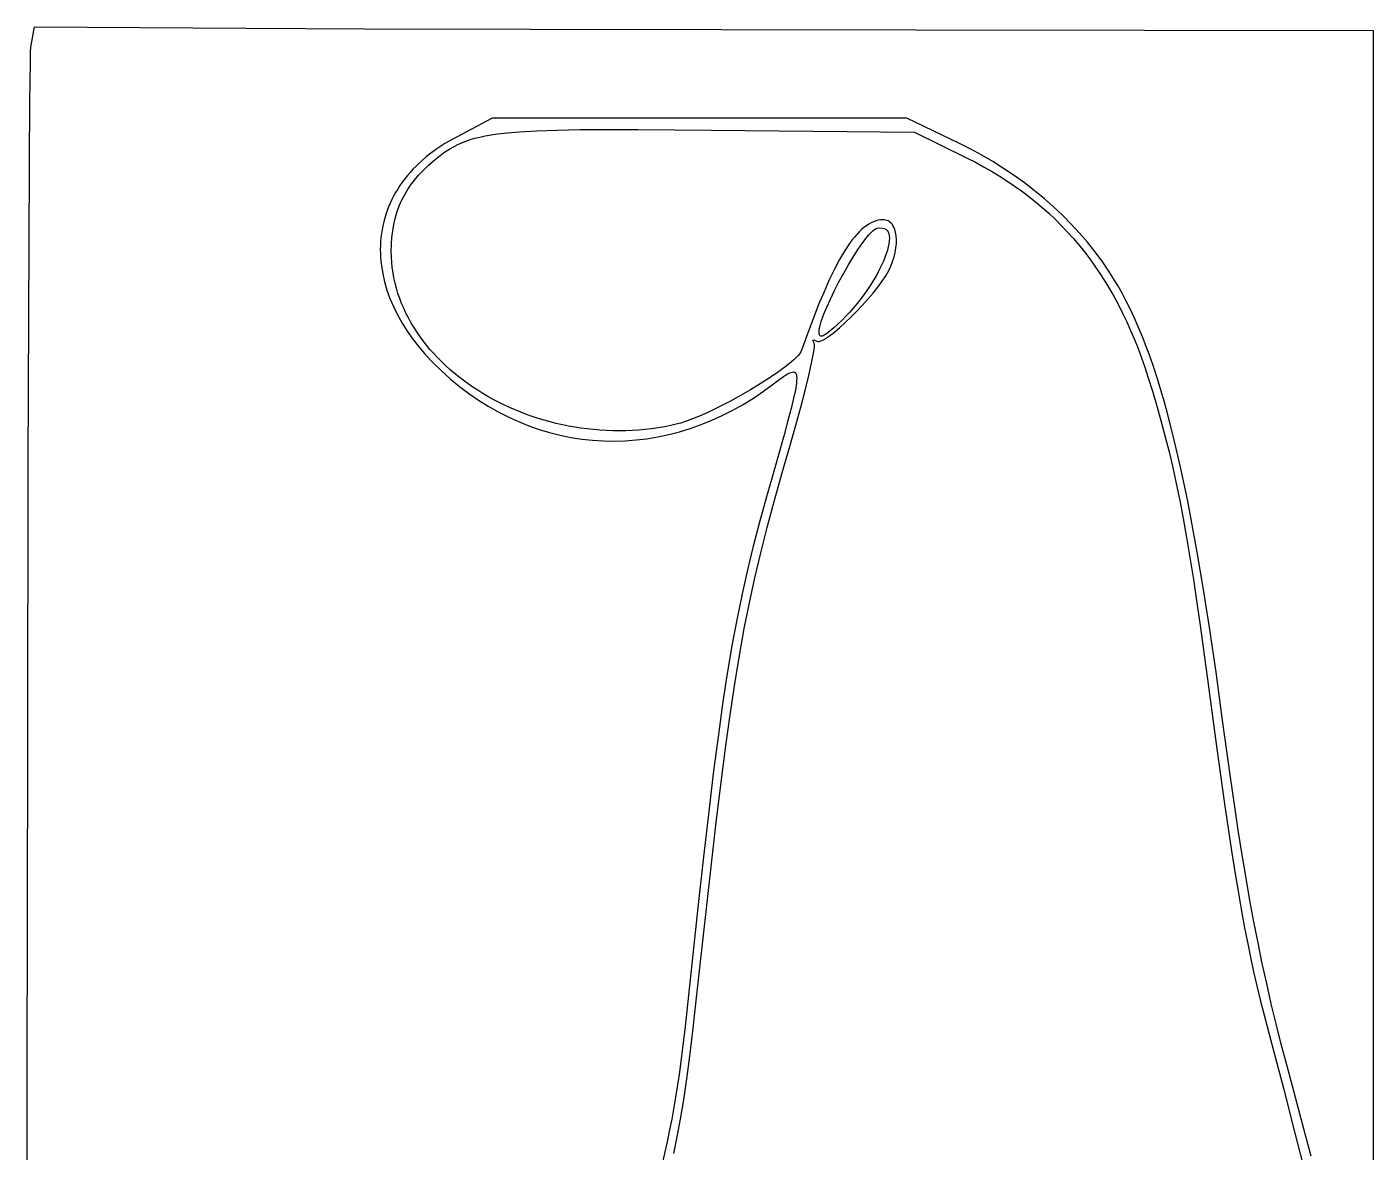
# Model space of a CAD drawing. Extents: x 27 to 7227, y -6929 to 395.
# Drawn here: x 5703 to 7227, y -1991 to -718 of the extents above; entities that cross this region are included whole.
import ezdxf

# ---------------------------------------------------------------- set-up
doc = ezdxf.new("R2010")
doc.units = 0

msp = doc.modelspace()

# ---------------------------------------------------------------- linework, layer by layer
at = {"layer": 'Layer 1'}
for p, q in [((5707.54, -740.96), (5711.50875, -717.9412)), ((5711.50875, -717.9412), (5951.22075, -719.5287)), ((5951.22075, -719.5287), (6085.17825, -720.11161)), ((6085.17825, -720.11161), (6272.7885, -720.620106)), ((6272.7885, -720.620106), (6489.122625, -720.979774)), ((6489.122625, -720.979774), (6709.25175, -721.1162)), ((6709.25175, -721.1162), (7226.77675, -721.90995)), ((7226.77675, -721.90995), (7226.77675, -1836.32995)), ((5706.963291, -758.009883), (5707.246995, -746.004139)), ((5707.246995, -746.004139), (5707.54, -740.96)), ((5706.423789, -802.005513), (5706.963291, -758.009883)), ((5705.921494, -871.145544), (5706.423789, -802.005513)), ((6229.8265, -821.129), (6190.9328, -841.7665)), ((6464.7765, -821.129), (6229.8265, -821.129)), ((6698.9325, -821.129), (6464.7765, -821.129)), ((6758.4637, -849.704), (6698.9325, -821.129)), ((6243.225013, -838.100488), (6251.477199, -837.279921)), ((6251.477199, -837.279921), (6260.375712, -836.563564)), ((6260.375712, -836.563564), (6280.287872, -835.423128)), ((6280.287872, -835.423128), (6303.313795, -834.638486)), ((6303.313795, -834.638486), (6329.805786, -834.168942)), ((6329.805786, -834.168942), (6360.116148, -833.973802)), ((6360.116148, -833.973802), (6394.597185, -834.012369)), ((6394.597185, -834.012369), (6477.4805, -834.62785)), ((6477.4805, -834.62785), (6707.6685, -837.0091)), ((6707.6685, -837.0091), (6767.1997, -866.3778)), ((6171.586224, -852.888684), (6167.122471, -855.88097)), ((6176.199242, -849.979095), (6171.586224, -852.888684)), ((6180.961417, -847.154203), (6176.199242, -849.979095)), ((6190.9328, -841.7665), (6180.961417, -847.154203)), ((6182.513677, -855.459352), (6186.562774, -853.156753)), ((6186.562774, -853.156753), (6190.77378, -851.01432)), ((6190.77378, -851.01432), (6195.190733, -849.026964)), ((6195.190733, -849.026964), (6199.857671, -847.189599)), ((6199.857671, -847.189599), (6204.818632, -845.497138)), ((6204.818632, -845.497138), (6210.117655, -843.944494)), ((6210.117655, -843.944494), (6215.798776, -842.526579)), ((6215.798776, -842.526579), (6221.906035, -841.238309)), ((6221.906035, -841.238309), (6228.483468, -840.074594)), ((6228.483468, -840.074594), (6235.575115, -839.03035)), ((6235.575115, -839.03035), (6243.225013, -838.100488)), ((6771.315367, -856.166115), (6758.4637, -849.704)), ((6154.627896, -865.334032), (6150.762295, -868.637126)), ((6158.643198, -862.105643), (6154.627896, -865.334032)), ((6162.808093, -858.953956), (6158.643198, -862.105643)), ((6167.122471, -855.88097), (6162.808093, -858.953956)), ((6163.1555, -869.55285), (6170.897461, -863.379001)), ((6170.897461, -863.379001), (6174.725058, -860.565389)), ((6174.725058, -860.565389), (6178.582451, -857.927201)), ((6178.582451, -857.927201), (6182.513677, -855.459352)), ((6767.1997, -866.3778), (6776.620273, -871.152222)), ((6783.960042, -863.041007), (6771.315367, -856.166115)), ((6796.376799, -870.313561), (6783.960042, -863.041007)), ((5705.456406, -963.628633), (5705.921494, -871.145544)), ((6136.799083, -882.556574), (6133.683623, -886.203213)), ((6140.064789, -878.974648), (6136.799083, -882.556574)), ((6143.480632, -875.459432), (6140.064789, -878.974648)), ((6147.046504, -872.012925), (6143.480632, -875.459432)), ((6146.380943, -885.872304), (6151.537604, -880.366214)), ((6150.762295, -868.637126), (6147.046504, -872.012925)), ((6151.537604, -880.366214), (6157.126798, -874.932209)), ((6157.126798, -874.932209), (6163.1555, -869.55285)), ((6776.620273, -871.152222), (6785.832862, -876.100468)), ((6785.832862, -876.100468), (6794.838777, -881.224283)), ((6794.838777, -881.224283), (6803.639325, -886.525412)), ((6808.544713, -877.968659), (6796.376799, -870.313561)), ((6820.442855, -885.991186), (6808.544713, -877.968659)), ((6125.239811, -897.511418), (6122.726426, -901.396921)), ((6127.903878, -893.682633), (6125.239811, -897.511418)), ((6130.718519, -889.912565), (6127.903878, -893.682633)), ((6133.683623, -886.203213), (6130.718519, -889.912565)), ((6133.436384, -902.9975), (6137.337308, -897.170507)), ((6137.337308, -897.170507), (6141.649836, -891.467922)), ((6141.649836, -891.467922), (6146.380943, -885.872304)), ((6803.639325, -886.525412), (6812.235815, -892.005597)), ((6812.235815, -892.005597), (6820.629554, -897.666585)), ((6832.050302, -894.366025), (6820.442855, -885.991186)), ((6820.629554, -897.666585), (6828.82185, -903.510118)), ((6843.346125, -903.07806), (6832.050302, -894.366025)), ((6116.091452, -913.373758), (6114.181885, -917.466152)), ((6118.152137, -909.330089), (6116.091452, -913.373758)), ((6120.363831, -905.337144), (6118.152137, -909.330089)), ((6122.726426, -901.396921), (6120.363831, -905.337144)), ((6126.841438, -915.094475), (6129.940086, -908.966343)), ((6129.940086, -908.966343), (6133.436384, -902.9975)), ((6828.82185, -903.510118), (6836.814013, -909.537942)), ((6836.814013, -909.537942), (6844.607349, -915.7518)), ((6854.3094, -912.112175), (6843.346125, -903.07806)), ((6864.9192, -921.453253), (6854.3094, -912.112175)), ((6110.81654, -925.78912), (6109.360981, -930.015698)), ((6112.423545, -921.605272), (6110.81654, -925.78912)), ((6114.181885, -917.466152), (6112.423545, -921.605272)), ((6119.861631, -934.609017), (6121.809187, -927.898371)), ((6121.809187, -927.898371), (6124.133463, -921.399338)), ((6124.133463, -921.399338), (6126.841438, -915.094475)), ((6844.607349, -915.7518), (6852.203167, -922.153437)), ((6852.203167, -922.153437), (6859.602775, -928.744597)), ((6859.602775, -928.744597), (6866.807481, -935.527024)), ((6875.154598, -931.086178), (6864.9192, -921.453253)), ((6105.904061, -942.931827), (6105.055371, -947.30934)), ((6106.904632, -938.58905), (6105.904061, -942.931827)), ((6108.056975, -934.283008), (6106.904632, -938.58905)), ((6109.360981, -930.015698), (6108.056975, -934.283008)), ((6117.068778, -948.734907), (6118.28382, -941.548716)), ((6118.28382, -941.548716), (6119.861631, -934.609017)), ((6653.219714, -942.847621), (6650.530659, -944.897273)), ((6655.902228, -941.078328), (6653.219714, -942.847621)), ((6658.579801, -939.587215), (6655.902228, -941.078328)), ((6661.254031, -938.372102), (6658.579801, -939.587215)), ((6663.926517, -937.430809), (6661.254031, -938.372102)), ((6666.598858, -936.761156), (6663.926517, -937.430809)), ((6669.272653, -936.360963), (6666.598858, -936.761156)), ((6671.9495, -936.22805), (6669.272653, -936.360963)), ((6673.544655, -936.313171), (6671.9495, -936.22805)), ((6675.055512, -936.564851), (6673.544655, -936.313171)), ((6676.481491, -936.977567), (6675.055512, -936.564851)), ((6677.82201, -937.545797), (6676.481491, -936.977567)), ((6679.076487, -938.264017), (6677.82201, -937.545797)), ((6680.244343, -939.126706), (6679.076487, -938.264017)), ((6681.324994, -940.128339), (6680.244343, -939.126706)), ((6682.317859, -941.263394), (6681.324994, -940.128339)), ((6684.037909, -943.911678), (6682.317859, -941.263394)), ((6685.399842, -947.027375), (6684.037909, -943.911678)), ((6866.807481, -935.527024), (6873.818594, -942.502462)), ((6873.818594, -942.502462), (6880.637421, -949.672656)), ((6884.99467, -940.995833), (6875.154598, -931.086178)), ((6894.418488, -951.167103), (6884.99467, -940.995833)), ((6103.814069, -956.160581), (6103.421675, -960.630313)), ((6104.358671, -951.719591), (6103.814069, -956.160581)), ((6105.055371, -947.30934), (6104.358671, -951.719591)), ((6115.699094, -963.916534), (6116.209528, -956.185033)), ((6116.209528, -956.185033), (6117.068778, -948.734907)), ((6636.931328, -959.42724), (6634.169458, -963.204834)), ((6639.677064, -955.943086), (6636.931328, -959.42724)), ((6642.408267, -952.750193), (6639.677064, -955.943086)), ((6645.126535, -949.846379), (6642.408267, -952.750193)), ((6647.833466, -947.229466), (6645.126535, -949.846379)), ((6650.530659, -944.897273), (6647.833466, -947.229466)), ((6649.381387, -961.8595), (6654.273909, -955.496545)), ((6654.273909, -955.496545), (6656.549758, -952.825866)), ((6656.549758, -952.825866), (6658.690877, -950.534672)), ((6658.690877, -950.534672), (6660.681422, -948.652175)), ((6660.681422, -948.652175), (6662.505553, -947.207588)), ((6662.505553, -947.207588), (6664.147426, -946.230125)), ((6664.147426, -946.230125), (6665.5912, -945.749)), ((6665.5912, -945.749), (6668.52731, -945.387491)), ((6668.52731, -945.387491), (6671.090477, -945.480024)), ((6671.090477, -945.480024), (6673.289131, -946.006252)), ((6673.289131, -946.006252), (6675.131703, -946.945827)), ((6675.131703, -946.945827), (6676.626621, -948.278402)), ((6676.626621, -948.278402), (6677.782316, -949.983629)), ((6677.782316, -949.983629), (6678.607218, -952.04116)), ((6678.607218, -952.04116), (6679.109755, -954.430648)), ((6679.109755, -954.430648), (6679.298358, -957.131747)), ((6679.298358, -957.131747), (6679.181456, -960.124107)), ((6686.399006, -950.566302), (6685.399842, -947.027375)), ((6687.03075, -954.484275), (6686.399006, -950.566302)), ((6687.290424, -958.737112), (6687.03075, -954.484275)), ((6687.173377, -963.280628), (6687.290424, -958.737112)), ((6880.637421, -949.672656), (6887.26527, -957.03935)), ((6887.26527, -957.03935), (6893.70345, -964.604288)), ((6903.405126, -961.584871), (6894.418488, -951.167103)), ((5704.637852, -1211.418608), (5705.456406, -963.628633)), ((6103.181598, -965.126786), (6103.093946, -969.648004)), ((6103.093946, -969.648004), (6103.158829, -974.191968)), ((6103.158829, -974.191968), (6103.376355, -978.756679)), ((6103.421675, -960.630313), (6103.181598, -965.126786)), ((6115.5305, -971.94685), (6115.699094, -963.916534)), ((6115.653058, -978.064061), (6115.5305, -971.94685)), ((6628.590925, -971.649063), (6622.928676, -981.293213)), ((6634.169458, -963.204834), (6628.590925, -971.649063)), ((6638.676624, -977.853828), (6644.140046, -969.38983)), ((6644.140046, -969.38983), (6649.381387, -961.8595)), ((6675.827397, -974.599219), (6674.309418, -978.742677)), ((6677.08202, -970.645285), (6675.827397, -974.599219)), ((6678.064857, -966.901224), (6677.08202, -970.645285)), ((6678.767479, -963.387382), (6678.064857, -966.901224)), ((6679.181456, -960.124107), (6678.767479, -963.387382)), ((6684.5154, -978.213426), (6685.790516, -973.062969)), ((6685.790516, -973.062969), (6686.674958, -968.070642)), ((6686.674958, -968.070642), (6687.173377, -963.280628)), ((6893.70345, -964.604288), (6899.953269, -972.369214)), ((6899.953269, -972.369214), (6906.016034, -980.335873)), ((6911.933658, -972.234021), (6903.405126, -961.584871)), ((6919.983158, -983.099436), (6911.933658, -972.234021)), ((6103.376355, -978.756679), (6103.746634, -983.340139)), ((6103.746634, -983.340139), (6104.269774, -987.940349)), ((6104.269774, -987.940349), (6105.775075, -997.183028)), ((6116.01797, -984.135745), (6115.653058, -978.064061)), ((6116.621095, -990.159395), (6116.01797, -984.135745)), ((6117.458289, -996.132504), (6116.621095, -990.159395)), ((6622.928676, -981.293213), (6617.16992, -992.154725)), ((6627.590481, -996.648), (6633.117856, -987.017787)), ((6633.117856, -987.017787), (6638.676624, -977.853828)), ((6670.517111, -987.516777), (6668.259642, -992.106724)), ((6672.536512, -983.055313), (6670.517111, -987.516777)), ((6674.309418, -978.742677), (6672.536512, -983.055313)), ((6678.2995, -994.17175), (6680.774543, -988.812)), ((6680.774543, -988.812), (6682.844959, -983.477831)), ((6682.844959, -983.477831), (6684.5154, -978.213426)), ((6906.016034, -980.335873), (6911.893054, -988.506009)), ((6911.893054, -988.506009), (6917.585637, -996.881365)), ((6927.5327, -994.166), (6919.983158, -983.099436)), ((6105.775075, -997.183028), (6107.89313, -1006.468729)), ((6118.525412, -1002.052564), (6117.458289, -996.132504)), ((6119.81832, -1007.917068), (6118.525412, -1002.052564)), ((6611.301867, -1004.251039), (6605.311728, -1017.599595)), ((6617.16992, -992.154725), (6611.301867, -1004.251039)), ((6622.221235, -1006.51076), (6627.590481, -996.648)), ((6663.064222, -1001.590675), (6660.143131, -1006.443983)), ((6665.772536, -996.804806), (6663.064222, -1001.590675)), ((6668.259642, -992.106724), (6665.772536, -996.804806)), ((6671.076685, -1005.786531), (6675.13167, -999.702412)), ((6675.13167, -999.702412), (6678.2995, -994.17175)), ((6917.585637, -996.881365), (6923.095092, -1005.463688)), ((6923.095092, -1005.463688), (6928.422725, -1014.25472)), ((6932.681995, -1002.210346), (6927.5327, -994.166)), ((6937.714725, -1010.579233), (6932.681995, -1002.210346)), ((6107.89313, -1006.468729), (6110.62481, -1015.781463)), ((6110.62481, -1015.781463), (6113.970988, -1025.105245)), ((6121.332871, -1013.72351), (6119.81832, -1007.917068)), ((6123.064924, -1019.469382), (6121.332871, -1013.72351)), ((6125.010336, -1025.152177), (6123.064924, -1019.469382)), ((6605.311728, -1017.599595), (6599.186712, -1032.217834)), ((6612.464075, -1025.999092), (6617.136854, -1016.372359)), ((6617.136854, -1016.372359), (6622.221235, -1006.51076)), ((6653.696335, -1016.271528), (6650.187489, -1021.20507)), ((6657.017692, -1011.344383), (6653.696335, -1016.271528)), ((6654.949181, -1026.01087), (6660.849402, -1019.075635)), ((6660.143131, -1006.443983), (6657.017692, -1011.344383)), ((6660.849402, -1019.075635), (6666.270583, -1012.28923)), ((6666.270583, -1012.28923), (6671.076685, -1005.786531)), ((6928.422725, -1014.25472), (6933.569846, -1023.256205)), ((6942.635249, -1019.290248), (6937.714725, -1010.579233)), ((6947.447929, -1028.360977), (6942.635249, -1019.290248)), ((6113.970988, -1025.105245), (6117.932534, -1034.424086)), ((6117.932534, -1034.424086), (6122.510322, -1043.722)), ((6127.164964, -1030.769388), (6125.010336, -1025.152177)), ((6129.524668, -1036.318507), (6127.164964, -1030.769388)), ((6599.186712, -1032.217834), (6592.914029, -1048.123196)), ((6604.860271, -1043.613127), (6608.329635, -1035.15725)), ((6608.329635, -1035.15725), (6612.464075, -1025.999092)), ((6638.620317, -1035.840604), (6634.445814, -1040.596259)), ((6642.64105, -1031.009955), (6638.620317, -1035.840604)), ((6642.25577, -1039.788325), (6648.705958, -1032.960058)), ((6646.499584, -1026.124662), (6642.64105, -1031.009955)), ((6650.187489, -1021.20507), (6646.499584, -1026.124662)), ((6648.705958, -1032.960058), (6654.949181, -1026.01087)), ((6933.569846, -1023.256205), (6938.537763, -1032.469889)), ((6938.537763, -1032.469889), (6943.327782, -1041.897515)), ((6952.157123, -1037.809005), (6947.447929, -1028.360977)), ((6122.510322, -1043.722), (6127.705221, -1052.982999)), ((6132.085303, -1041.797029), (6129.524668, -1036.318507)), ((6134.84273, -1047.202444), (6132.085303, -1041.797029)), ((6137.792804, -1052.532248), (6134.84273, -1047.202444)), ((6592.914029, -1048.123196), (6586.480888, -1065.333121)), ((6601.180478, -1054.468931), (6602.182719, -1051.133016)), ((6602.182719, -1051.133016), (6604.860271, -1043.613127)), ((6625.669218, -1049.8012), (6621.083985, -1054.209792)), ((6630.125971, -1045.256574), (6625.669218, -1049.8012)), ((6629.278655, -1052.54259), (6635.734656, -1046.360794)), ((6634.445814, -1040.596259), (6630.125971, -1045.256574)), ((6635.734656, -1046.360794), (6642.25577, -1039.788325)), ((6943.327782, -1041.897515), (6947.941214, -1051.540828)), ((6956.767194, -1047.651919), (6952.157123, -1037.809005)), ((6961.2825, -1057.907305), (6956.767194, -1047.651919)), ((6127.705221, -1052.982999), (6133.518105, -1062.191096)), ((6133.518105, -1062.191096), (6139.949845, -1071.330304)), ((6140.931384, -1057.783931), (6137.792804, -1052.532248)), ((6144.254328, -1062.954988), (6140.931384, -1057.783931)), ((6147.757494, -1068.04291), (6144.254328, -1062.954988)), ((6586.480888, -1065.333121), (6579.8745, -1083.86505)), ((6599.71, -1062.43), (6599.928277, -1060.146636)), ((6599.71, -1062.43075), (6599.71, -1062.43)), ((6599.905335, -1065.222828), (6599.71, -1062.43075)), ((6600.159968, -1066.259005), (6599.905335, -1065.222828)), ((6599.928277, -1060.146636), (6600.423717, -1057.483209)), ((6600.528547, -1067.056824), (6600.159968, -1066.259005)), ((6600.423717, -1057.483209), (6601.180478, -1054.468931)), ((6608.416403, -1064.998035), (6605.523564, -1066.903345)), ((6612.016178, -1062.181153), (6608.416403, -1064.998035)), ((6611.661707, -1067.39518), (6617.106142, -1063.194659)), ((6616.3787, -1058.462), (6612.016178, -1062.181153)), ((6621.083985, -1054.209792), (6616.3787, -1058.462)), ((6617.106142, -1063.194659), (6623.023804, -1058.198836)), ((6623.023804, -1058.198836), (6629.278655, -1052.54259)), ((6947.941214, -1051.540828), (6952.379365, -1061.401571)), ((6952.379365, -1061.401571), (6956.643544, -1071.48149)), ((6965.707403, -1068.59275), (6961.2825, -1057.907305)), ((6139.949845, -1071.330304), (6147.001313, -1080.384635)), ((6147.001313, -1080.384635), (6154.67338, -1089.338103)), ((6151.436739, -1073.045192), (6147.757494, -1068.04291)), ((6155.287921, -1077.959325), (6151.436739, -1073.045192)), ((6159.306898, -1082.782803), (6155.287921, -1077.959325)), ((6592.864405, -1072.802609), (6593.070594, -1072.356125)), ((6592.983777, -1073.54675), (6592.864405, -1072.802609)), ((6594.162, -1075.928), (6592.983777, -1073.54675)), ((6593.070594, -1072.356125), (6593.611646, -1072.207297)), ((6593.611646, -1072.207297), (6594.496863, -1072.356125)), ((6594.052142, -1082.91662), (6594.40231, -1079.56971)), ((6594.443193, -1077.220404), (6594.162, -1075.928)), ((6594.40231, -1079.56971), (6594.443193, -1077.220404)), ((6594.496863, -1072.356125), (6597.337, -1073.54675)), ((6597.337, -1073.54675), (6598.296898, -1073.886748)), ((6598.296898, -1073.886748), (6599.528145, -1073.876187)), ((6599.528145, -1073.876187), (6601.013738, -1073.531924)), ((6601.018048, -1067.617449), (6600.528547, -1067.056824)), ((6601.013738, -1073.531924), (6602.73667, -1072.87082)), ((6601.635448, -1067.942042), (6601.018048, -1067.617449)), ((6602.387723, -1068.031765), (6601.635448, -1067.942042)), ((6603.28185, -1067.887781), (6602.387723, -1068.031765)), ((6602.73667, -1072.87082), (6604.679938, -1071.909734)), ((6604.324805, -1067.511254), (6603.28185, -1067.887781)), ((6605.523564, -1066.903345), (6604.324805, -1067.511254)), ((6604.679938, -1071.909734), (6606.826537, -1070.665526)), ((6606.826537, -1070.665526), (6611.661707, -1067.39518)), ((6956.643544, -1071.48149), (6960.735059, -1081.782328)), ((6960.735059, -1081.782328), (6964.655218, -1092.305829)), ((6970.046262, -1079.725839), (6965.707403, -1068.59275)), ((6974.303439, -1091.324159), (6970.046262, -1079.725839)), ((6154.67338, -1089.338103), (6162.966918, -1098.174721)), ((6163.489528, -1087.513118), (6159.306898, -1082.782803)), ((6167.831668, -1092.147764), (6163.489528, -1087.513118)), ((6172.329177, -1096.684233), (6167.831668, -1092.147764)), ((6176.977912, -1101.120018), (6172.329177, -1096.684233)), ((6571.205697, -1094.572249), (6568.178701, -1097.224704)), ((6573.837659, -1092.069203), (6571.205697, -1094.572249)), ((6576.047553, -1089.731263), (6573.837659, -1092.069203)), ((6577.808347, -1087.574126), (6576.047553, -1089.731263)), ((6579.093007, -1085.61349), (6577.808347, -1087.574126)), ((6579.8745, -1083.86505), (6579.093007, -1085.61349)), ((6591.273826, -1098.349997), (6593.405478, -1087.201836)), ((6593.405478, -1087.201836), (6594.052142, -1082.91662)), ((6964.655218, -1092.305829), (6968.405329, -1103.053739)), ((6978.483292, -1103.405296), (6974.303439, -1091.324159)), ((6162.966918, -1098.174721), (6171.8828, -1106.8785)), ((6171.8828, -1106.8785), (6182.119602, -1116.049961)), ((6181.773731, -1105.452612), (6176.977912, -1101.120018)), ((6186.712492, -1109.679508), (6181.773731, -1105.452612)), ((6191.790053, -1113.798199), (6186.712492, -1109.679508)), ((6552.661037, -1109.014689), (6543.234863, -1115.398025)), ((6561.047738, -1102.915058), (6552.661037, -1109.014689)), ((6559.582116, -1113.457895), (6564.087849, -1110.609234)), ((6568.178701, -1097.224704), (6561.047738, -1102.915058)), ((6564.087849, -1110.609234), (6566.034992, -1109.590402)), ((6566.034992, -1109.590402), (6567.778515, -1108.862831)), ((6567.778515, -1108.862831), (6569.318561, -1108.442219)), ((6569.318561, -1108.442219), (6570.655277, -1108.344261)), ((6570.655277, -1108.344261), (6571.788808, -1108.584654)), ((6571.788808, -1108.584654), (6572.719299, -1109.179095)), ((6572.719299, -1109.179095), (6573.446895, -1110.143281)), ((6573.446895, -1110.143281), (6573.971741, -1111.492909)), ((6573.971741, -1111.492909), (6574.293984, -1113.243675)), ((6588.109675, -1112.539813), (6591.273826, -1098.349997)), ((6968.405329, -1103.053739), (6971.9867, -1114.0278)), ((6982.590182, -1115.986836), (6978.483292, -1103.405296)), ((6182.119602, -1116.049961), (6192.580953, -1124.663027)), ((6197.002271, -1117.806177), (6191.790053, -1113.798199)), ((6192.580953, -1124.663027), (6203.254208, -1132.717405)), ((6202.345005, -1121.700936), (6197.002271, -1117.806177)), ((6207.814111, -1125.479969), (6202.345005, -1121.700936)), ((6213.405449, -1129.140767), (6207.814111, -1125.479969)), ((6532.985481, -1121.939491), (6522.129156, -1128.513513)), ((6543.234863, -1115.398025), (6532.985481, -1121.939491)), ((6536.802601, -1130.233622), (6548.1208, -1121.9597)), ((6548.1208, -1121.9597), (6554.260154, -1117.283242)), ((6554.260154, -1117.283242), (6559.582116, -1113.457895)), ((6574.046543, -1121.059767), (6572.871227, -1128.563958)), ((6574.33124, -1118.011407), (6574.046543, -1121.059767)), ((6574.293984, -1113.243675), (6574.413769, -1115.411275)), ((6574.413769, -1115.411275), (6574.33124, -1118.011407)), ((6584.015346, -1129.296901), (6588.109675, -1112.539813)), ((6971.9867, -1114.0278), (6977.322816, -1131.222088)), ((6986.628471, -1129.086365), (6982.590182, -1115.986836)), ((6203.254208, -1132.717405), (6214.126724, -1140.212807)), ((6219.114875, -1132.680825), (6213.405449, -1129.140767)), ((6214.126724, -1140.212807), (6225.185856, -1147.148941)), ((6224.938248, -1136.097635), (6219.114875, -1132.680825)), ((6230.871425, -1139.388689), (6224.938248, -1136.097635)), ((6236.910264, -1142.551482), (6230.871425, -1139.388689)), ((6243.050623, -1145.583505), (6236.910264, -1142.551482)), ((6499.460743, -1141.25693), (6488.081185, -1147.175178)), ((6510.882155, -1134.994517), (6499.460743, -1141.25693)), ((6522.129156, -1128.513513), (6510.882155, -1134.994517)), ((6513.714502, -1145.080418), (6525.32962, -1137.940431)), ((6525.32962, -1137.940431), (6536.802601, -1130.233622)), ((6570.888984, -1138.049421), (6568.100976, -1149.641731)), ((6572.871227, -1128.563958), (6570.888984, -1138.049421)), ((6579.093159, -1148.146883), (6584.015346, -1129.296901)), ((6977.322816, -1131.222088), (6982.342669, -1148.109415)), ((6990.602517, -1142.72147), (6986.628471, -1129.086365)), ((6994.516682, -1156.909736), (6990.602517, -1142.72147)), ((6225.185856, -1147.148941), (6236.418959, -1153.525517)), ((6236.418959, -1153.525517), (6247.81339, -1159.342244)), ((6249.28836, -1148.482251), (6243.050623, -1145.583505)), ((6255.619333, -1151.245214), (6249.28836, -1148.482251)), ((6262.039399, -1153.869886), (6255.619333, -1151.245214)), ((6268.544416, -1156.35376), (6262.039399, -1153.869886)), ((6275.130242, -1158.694329), (6268.544416, -1156.35376)), ((6466.312693, -1157.476881), (6456.356291, -1161.60919)), ((6476.959746, -1152.623686), (6466.312693, -1157.476881)), ((6488.081185, -1147.175178), (6476.959746, -1152.623686)), ((6478.14277, -1163.102354), (6490.108433, -1157.661089)), ((6490.108433, -1157.661089), (6501.969892, -1151.653874)), ((6501.969892, -1151.653874), (6513.714502, -1145.080418)), ((6568.100976, -1149.641731), (6564.508366, -1163.466461)), ((6573.445437, -1168.615376), (6579.093159, -1148.146883)), ((6982.342669, -1148.109415), (6987.083467, -1164.885118)), ((6998.375325, -1171.66875), (6994.516682, -1156.909736)), ((6247.81339, -1159.342244), (6259.356503, -1164.598831)), ((6259.356503, -1164.598831), (6271.035655, -1169.294989)), ((6271.035655, -1169.294989), (6282.838202, -1173.430426)), ((6281.792735, -1160.889086), (6275.130242, -1158.694329)), ((6288.527753, -1162.935524), (6281.792735, -1160.889086)), ((6295.331153, -1164.831136), (6288.527753, -1162.935524)), ((6302.198793, -1166.573414), (6295.331153, -1164.831136)), ((6309.126532, -1168.159851), (6302.198793, -1166.573414)), ((6316.110226, -1169.58794), (6309.126532, -1168.159851)), ((6323.145734, -1170.855175), (6316.110226, -1169.58794)), ((6330.228914, -1171.959048), (6323.145734, -1170.855175)), ((6337.355623, -1172.897051), (6330.228914, -1171.959048)), ((6344.521719, -1173.666678), (6337.355623, -1172.897051)), ((6410.105543, -1172.602716), (6402.771361, -1173.461296)), ((6417.43769, -1171.550688), (6410.105543, -1172.602716)), ((6424.76366, -1170.302706), (6417.43769, -1171.550688)), ((6432.07931, -1168.856263), (6424.76366, -1170.302706)), ((6439.3805, -1167.20885), (6432.07931, -1168.856263)), ((6443.189738, -1166.181296), (6439.3805, -1167.20885)), ((6441.747, -1176.03335), (6453.949409, -1172.288194)), ((6447.306804, -1164.895037), (6443.189738, -1166.181296)), ((6456.356291, -1161.60919), (6447.306804, -1164.895037)), ((6453.949409, -1172.288194), (6466.085547, -1167.977958)), ((6466.085547, -1167.977958), (6478.14277, -1163.102354)), ((6564.508366, -1163.466461), (6560.112316, -1179.649183)), ((6567.1745, -1190.228), (6573.445437, -1168.615376)), ((6987.083467, -1164.885118), (6991.582417, -1181.744533)), ((7002.182807, -1187.016098), (6998.375325, -1171.66875)), ((6282.838202, -1173.430426), (6294.751498, -1177.004853)), ((6294.751498, -1177.004853), (6306.7629, -1180.017977)), ((6306.7629, -1180.017977), (6318.859763, -1182.46951)), ((6318.859763, -1182.46951), (6331.029442, -1184.35916)), ((6331.029442, -1184.35916), (6343.259295, -1185.686637)), ((6343.259295, -1185.686637), (6355.536675, -1186.45165)), ((6351.72306, -1174.265422), (6344.521719, -1173.666678)), ((6358.955504, -1174.690775), (6351.72306, -1174.265422)), ((6355.536675, -1186.45165), (6367.848939, -1186.653909)), ((6366.214908, -1174.940231), (6358.955504, -1174.690775)), ((6373.49713, -1175.011282), (6366.214908, -1174.940231)), ((6367.848939, -1186.653909), (6380.183443, -1186.293123)), ((6380.798029, -1174.901421), (6373.49713, -1175.011282)), ((6380.183443, -1186.293123), (6392.527542, -1185.369001)), ((6388.113462, -1174.608141), (6380.798029, -1174.901421)), ((6395.439287, -1174.128935), (6388.113462, -1174.608141)), ((6392.527542, -1185.369001), (6404.868591, -1183.881254)), ((6402.771361, -1173.461296), (6395.439287, -1174.128935)), ((6404.868591, -1183.881254), (6417.193947, -1181.82959)), ((6417.193947, -1181.82959), (6429.490965, -1179.213719)), ((6429.490965, -1179.213719), (6441.747, -1176.03335)), ((6560.112316, -1179.649183), (6548.91455, -1219.5909)), ((6991.582417, -1181.744533), (6995.876727, -1198.882998)), ((7005.943488, -1202.969366), (7002.182807, -1187.016098)), ((6557.539341, -1223.625057), (6567.1745, -1190.228)), ((6995.876727, -1198.882998), (7000.003603, -1216.49585)), ((7009.661729, -1219.546141), (7005.943488, -1202.969366)), ((5703.968125, -1530.964687), (5704.637852, -1211.418608)), ((7000.003603, -1216.49585), (7004.000254, -1234.778426)), ((6548.91455, -1219.5909), (6540.265474, -1249.873512)), ((6548.806464, -1254.850176), (6557.539341, -1223.625057)), ((7013.341889, -1236.764008), (7009.661729, -1219.546141)), ((7004.000254, -1234.778426), (7007.903888, -1253.926063)), ((7016.98833, -1254.640554), (7013.341889, -1236.764008)), ((6540.265474, -1249.873512), (6532.407045, -1278.346953)), ((6540.873548, -1284.484714), (6548.806464, -1254.850176)), ((7007.903888, -1253.926063), (7011.75171, -1274.134097)), ((7020.605411, -1273.193364), (7016.98833, -1254.640554)), ((6532.407045, -1278.346953), (6525.236946, -1305.657691)), ((7011.75171, -1274.134097), (7015.580929, -1295.597867)), ((7027.768934, -1312.398125), (7020.605411, -1273.193364)), ((6533.638273, -1313.110031), (6540.873548, -1284.484714)), ((6525.236946, -1305.657691), (6518.652856, -1332.452197)), ((7015.580929, -1295.597867), (7019.428753, -1318.51271)), ((6526.99832, -1341.307485), (6533.638273, -1313.110031)), ((7019.428753, -1318.51271), (7023.332389, -1343.073961)), ((7034.867343, -1354.518979), (7027.768934, -1312.398125)), ((6518.652856, -1332.452197), (6512.552458, -1359.376939)), ((6520.851368, -1369.658434), (6526.99832, -1341.307485)), ((7023.332389, -1343.073961), (7027.329044, -1369.476959)), ((7041.935518, -1399.696617), (7034.867343, -1354.518979)), ((6512.552458, -1359.376939), (6506.833433, -1387.078386)), ((6515.095097, -1398.744236), (6520.851368, -1369.658434)), ((7027.329044, -1369.476959), (7031.455926, -1397.91704)), ((6506.833433, -1387.078386), (6501.393461, -1416.203009)), ((6509.627188, -1429.14625), (6515.095097, -1398.744236)), ((7031.455926, -1397.91704), (7040.2492, -1461.6898)), ((7049.008343, -1448.071728), (7041.935518, -1399.696617)), ((6501.393461, -1416.203009), (6496.130225, -1447.397275)), ((6504.345319, -1461.445834), (6509.627188, -1429.14625)), ((6496.130225, -1447.397275), (6490.941405, -1481.307655)), ((6499.147171, -1496.224348), (6504.345319, -1461.445834)), ((7040.2492, -1461.6898), (7050.040836, -1534.888577)), ((7056.1207, -1499.785), (7049.008343, -1448.071728)), ((6490.941405, -1481.307655), (6485.724683, -1518.580617)), ((6493.930424, -1534.063148), (6499.147171, -1496.224348)), ((7065.358894, -1567.046021), (7056.1207, -1499.785)), ((6485.724683, -1518.580617), (6480.377739, -1559.862631)), ((5703.447227, -1907.856118), (5703.968125, -1530.964687)), ((6488.592758, -1575.543594), (6493.930424, -1534.063148)), ((7050.040836, -1534.888577), (7058.753475, -1597.222831)), ((6480.377739, -1559.862631), (6474.798256, -1605.800166)), ((7069.816953, -1597.826713), (7065.358894, -1567.046021)), ((6483.031852, -1621.247043), (6488.592758, -1575.543594)), ((7058.753475, -1597.222831), (7066.647564, -1650.329695)), ((7074.215712, -1626.958672), (7069.816953, -1597.826713)), ((6474.798256, -1605.800166), (6468.883914, -1657.039691)), ((6477.145388, -1671.754855), (6483.031852, -1621.247043)), ((7078.591218, -1654.630258), (7074.215712, -1626.958672)), ((6468.883914, -1657.039691), (6462.532395, -1714.227675)), ((7066.647564, -1650.329695), (7070.369042, -1673.934459)), ((7082.979513, -1681.02983), (7078.591218, -1654.630258)), ((6463.9865, -1789.509), (6477.145388, -1671.754855)), ((7070.369042, -1673.934459), (7073.98355, -1695.8463)), ((7087.416642, -1706.345749), (7082.979513, -1681.02983)), ((7073.98355, -1695.8463), (7077.523644, -1716.26986)), ((7091.93865, -1730.766375), (7087.416642, -1706.345749)), ((6462.532395, -1714.227675), (6448.10855, -1849.0349)), ((7077.523644, -1716.26986), (7081.02188, -1735.40978)), ((7081.02188, -1735.40978), (7084.510813, -1753.470703)), ((7096.581582, -1754.480067), (7091.93865, -1730.766375)), ((7084.510813, -1753.470703), (7088.023, -1770.657269)), ((7101.381481, -1777.675186), (7096.581582, -1754.480067)), ((7088.023, -1770.657269), (7091.590996, -1787.17412)), ((7106.374393, -1800.54009), (7101.381481, -1777.675186)), ((6460.341382, -1823.275996), (6463.9865, -1789.509)), ((7091.590996, -1787.17412), (7095.247358, -1803.225898)), ((7095.247358, -1803.225898), (7099.02464, -1819.017244)), ((7111.596363, -1823.263141), (7106.374393, -1800.54009)), ((6456.814861, -1854.188536), (6460.341382, -1823.275996)), ((7099.02464, -1819.017244), (7102.9554, -1834.7528)), ((7117.083433, -1846.032697), (7111.596363, -1823.263141)), ((7102.9554, -1834.7528), (7112.964098, -1871.996978)), ((7226.77675, -1836.32995), (7226.77675, -2950.75995)), ((6448.10855, -1849.0349), (6444.92638, -1876.67473)), ((6453.358102, -1882.480326), (6456.814861, -1854.188536)), ((7122.87165, -1869.037119), (7117.083433, -1846.032697)), ((7112.964098, -1871.996978), (7125.279637, -1918.989375)), ((7128.997057, -1892.464767), (7122.87165, -1869.037119)), ((6444.92638, -1876.67473), (6441.329119, -1903.354148)), ((6449.92227, -1908.38507), (6453.358102, -1882.480326)), ((6441.329119, -1903.354148), (6437.310955, -1929.098735)), ((7135.4957, -1916.504), (7128.997057, -1892.464767)), ((5703.075156, -2327.682148), (5703.447227, -1907.856118)), ((6446.458532, -1932.136474), (6449.92227, -1908.38507)), ((7125.279637, -1918.989375), (7138.339308, -1969.702484)), ((7150.474647, -1971.925484), (7135.4957, -1916.504)), ((6437.310955, -1929.098735), (6432.866073, -1953.934072)), ((6442.918054, -1953.968241), (6446.458532, -1932.136474)), ((6432.866073, -1953.934072), (6430.481797, -1966.018765)), ((6439.252, -1974.114078), (6442.918054, -1953.968241)), ((6427.988662, -1977.885739), (6425.38594, -1989.53819)), ((6430.481797, -1966.018765), (6427.988662, -1977.885739)), ((6435.411538, -1992.807688), (6439.252, -1974.114078)), ((7138.339308, -1969.702484), (7150.5804, -2018.1088)), ((7156.76303, -1995.79516), (7150.474647, -1971.925484)), ((6425.38594, -1989.53819), (6422.672906, -2000.979316))]:
    msp.add_line(p, q, dxfattribs=at)

doc.saveas('drawing.dxf')
